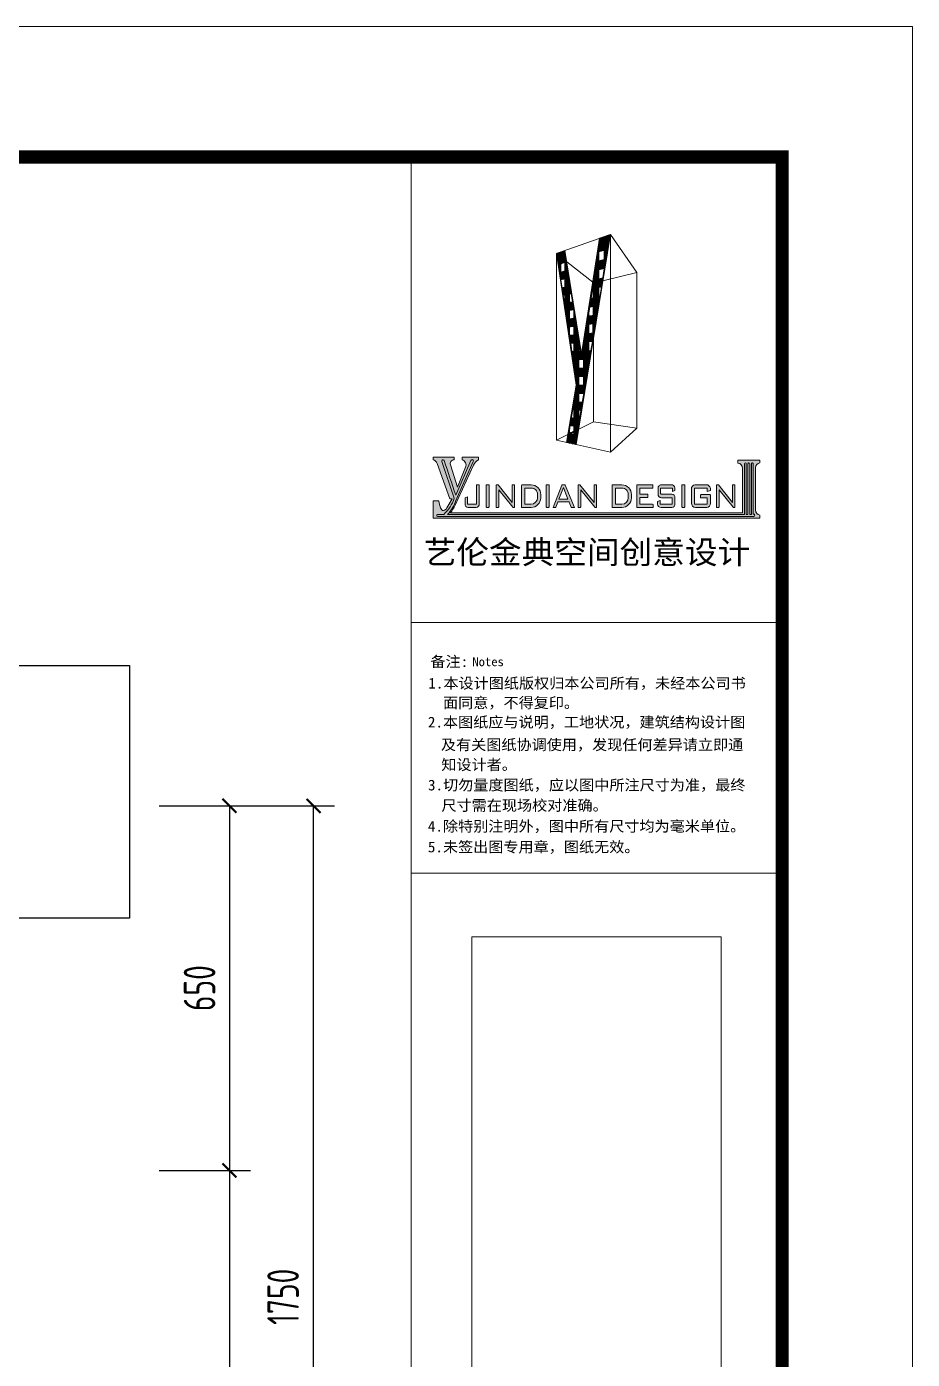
# Model space of a CAD drawing. Header units: millimetres. Extents: x 84706 to 149902, y -6776 to 26155.
# Drawn here: x 92884 to 94463, y 14998 to 17374 of the extents above; entities that cross this region are included whole.
import ezdxf
from ezdxf.enums import TextEntityAlignment as Align

# ---------------------------------------------------------------- set-up
doc = ezdxf.new("R2010")
doc.units = ezdxf.units.MM
doc.layers.get('Defpoints').update_dxf_attribs({"color": 250})
doc.layers.add('Drawing【图框、表格】', color=150, linetype='Continuous', lineweight=0)
doc.layers.add('RC-dimensions', color=44, linetype='Continuous', lineweight=0)
doc.layers.add('WALL【墙体】', color=7, linetype='Continuous')
doc.styles.add('宋体', font='', dxfattribs={"width": 0.8})
doc.styles.add('尺寸标注', font='ARCHS.SHX', dxfattribs={"width": 0.8})
doc.styles.add('黑体', font='simhei.ttf', dxfattribs={"width": 0.7})
doc.styles.get('宋体').set_extended_font_data('SimSun')
doc.dimstyles.new('海龙1：25', dxfattribs={"dimscale": 25, "dimtxt": 2.25, "dimasz": 1, "dimexe": 1.5, "dimexo": 1, "dimgap": 1, "dimtad": 1, "dimdec": 0, "dimrnd": 5, "dimdsep": 46, "dimtxsty": '尺寸标注', "dimblk": 'ARCHTICK', "dimblk1": 'ARCHTICK', "dimblk2": 'ARCHTICK', "dimcen": 1, "dimclrd": 44, "dimclre": 44, "dimclrt": 2, "dimadec": 0, "dimazin": 0, "dimtfac": 1, "dimtdec": 0, "dimtix": 1, "dimtmove": 2, "dimatfit": 3, "dimldrblk": 'hl_arrow2', "dimfxl": 0, "dimarcsym": 0})

# ---------------------------------------------------------------- blocks, each defined once
blk = doc.blocks.new('_ArchTick')
at = {"color": 2, "linetype": 'ByBlock', "const_width": 0.15}
blk.add_lwpolyline([(-0.5, -0.5), (0.5, 0.5)], dxfattribs=at)
blk = doc.blocks.new('*D55')
at = {"layer": 'Defpoints', "color": 0, "transparency": 16777216}
for p in [(92945.4015258883, 15334.8954726234), (92945.4015258883, 14434.9179460758), (93245.4015258883, 14434.9179460758)]:
    blk.add_point(p, dxfattribs=at)
at = {"layer": 'RC-dimensions', "color": 44, "lineweight": -2, "transparency": 16777216}
for p, q in [((93120.4015258883, 15334.8954726234), (93282.9015258883, 15334.8954726234)), ((93245.4015258883, 15334.8954726234), (93245.4015258883, 14434.9179460758)), ((93120.4015258883, 14434.9179460758), (93282.9015258883, 14434.9179460758))]:
    blk.add_line(p, q, dxfattribs=at)
at = {"layer": 'RC-dimensions', "color": 44, "lineweight": -2, "transparency": 16777216, "xscale": 25, "yscale": 25, "zscale": 25}
for p, rotation in [((93245.4015258883, 15334.8954726234), 90), ((93245.4015258883, 14434.9179460758), 270)]:
    blk.add_blockref('_ArchTick', p, dxfattribs=dict(at, rotation=rotation))
at = {"layer": 'RC-dimensions', "color": 2, "transparency": 16777216, "insert": (93191.1046508883, 14884.90670934961), "char_height": 56.25, "attachment_point": 5, "rotation": 90, "style": '尺寸标注'}
blk.add_mtext('900', dxfattribs=at)
blk = doc.blocks.new('hl_arrow2')
at = {"color": 2}
blk.add_line((-0.221303783804, 2.183e-12), (-1, 5.72e-13), dxfattribs=at)
blk.add_lwpolyline([(-0.221303783804, 0), (-0.861040435366, -0.688592459968), (-0.653754463034, -0.862470062348), (0, 0), (-0.653754463034, 0.862470062348), (-0.861040435366, 0.688592459968)], close=True, dxfattribs=at)
for points in [[(-0.861040435366, 0.688592459968), (-0.653754463034, 0.862470062348), (-0.221303783804, 0), (0, 0)], [(-0.861040435366, -0.688592459968), (-0.653754463034, -0.862470062348), (-0.221303783804, 0), (0, 0)]]:
    blk.add_solid(points, dxfattribs=at)
blk = doc.blocks.new('*D57')
at = {"layer": 'Defpoints', "color": 0, "transparency": 16777216}
for p in [(92945.4015258883, 15984.87299917102), (92945.40152588829, 15334.8954726234), (93245.40152588829, 15334.8954726234)]:
    blk.add_point(p, dxfattribs=at)
at = {"layer": 'RC-dimensions', "color": 44, "lineweight": -2, "transparency": 16777216}
for p, q in [((93120.40152588829, 15984.87299917102), (93282.90152588829, 15984.87299917102)), ((93245.40152588829, 15984.87299917102), (93245.40152588829, 15334.8954726234)), ((93120.40152588829, 15334.8954726234), (93282.90152588829, 15334.8954726234))]:
    blk.add_line(p, q, dxfattribs=at)
at = {"layer": 'RC-dimensions', "color": 44, "lineweight": -2, "transparency": 16777216, "xscale": 25, "yscale": 25, "zscale": 25}
for p, rotation in [((93245.40152588829, 15984.87299917102), 90), ((93245.40152588829, 15334.8954726234), 270)]:
    blk.add_blockref('_ArchTick', p, dxfattribs=dict(at, rotation=rotation))
at = {"layer": 'RC-dimensions', "color": 2, "transparency": 16777216, "insert": (93192.27652588829, 15659.88423589723), "char_height": 56.25, "attachment_point": 5, "rotation": 90, "style": '尺寸标注'}
blk.add_mtext('650', dxfattribs=at)
blk = doc.blocks.new('*D63')
at = {"layer": 'Defpoints', "color": 0, "transparency": 16777216}
for p in [(93095.51556027666, 15984.87299917102), (93395.51556027666, 15984.87299917102), (93095.51556027665, 14234.52938701431)]:
    blk.add_point(p, dxfattribs=at)
at = {"layer": 'RC-dimensions', "color": 44, "lineweight": -2, "transparency": 16777216}
for p, q in [((93270.51556027666, 15984.87299917102), (93433.01556027666, 15984.87299917102)), ((93395.51556027666, 14234.52938701431), (93395.51556027666, 15984.87299917102)), ((93270.51556027666, 14234.52938701431), (93433.01556027666, 14234.52938701431))]:
    blk.add_line(p, q, dxfattribs=at)
at = {"layer": 'RC-dimensions', "color": 44, "lineweight": -2, "transparency": 16777216, "xscale": 25, "yscale": 25, "zscale": 25}
for p, rotation in [((93395.51556027666, 15984.87299917102), 90), ((93395.51556027666, 14234.52938701431), 270)]:
    blk.add_blockref('_ArchTick', p, dxfattribs=dict(at, rotation=rotation))
at = {"layer": 'RC-dimensions', "color": 2, "transparency": 16777216, "insert": (93341.21868527666, 15109.70119309268), "char_height": 56.25, "attachment_point": 5, "rotation": 90, "style": '尺寸标注'}
blk.add_mtext('1750', dxfattribs=at)
blk = doc.blocks.new('海龍_09052443')
at = {"linetype": 'Continuous'}
h = blk.add_hatch(dxfattribs=at)
h.set_pattern_fill('ANSI31', color=256, scale=1.69344, angle=135)
h.set_pattern_definition([(180, (5592.687604919012, -2616.676403714173), (-8.021743269637231e-16, -2.688336000000001), [])])
h.paths.add_polyline_path([(9297.76644109242, -864.0140453950917), (9297.76644109242, -898.5082104350004), (9317.923055624588, -892.8469515633005), (9317.923055624588, -857.4311904725764)], flags=16)
h.paths.add_polyline_path([(9297.497465170412, -932.4327212429089), (9297.497465170412, -967.1901964183271), (9312.384376618205, -963.1088279740034), (9318.049310011325, -927.5614054696016)], flags=16)
h.paths.add_polyline_path([(9297.71244721503, -1000.87985653388), (9297.630233312551, -1035.633240690782), (9300.918742550652, -1034.893807075314), (9307.002477611908, -998.990195200302)], flags=16)
h.paths.add_polyline_path([(9275.33074321586, -1039.921300758975), (9275.33074321586, -1006.190451236802), (9273.057845596059, -1006.190451236802), (9268.10522650035, -1041.63971045013)], flags=16)
h.paths.add_polyline_path([(9258.53540453587, -1110.003405463798), (9274.985617275905, -1107.918394399479), (9274.985617275905, -1073.347007683409), (9262.56731602338, -1075.683998834083), (9258.53540453587, -1099.618035140516)], flags=16)
h.paths.add_polyline_path([(9258.181365529193, -1143.131004902996), (9258.181365529193, -1176.858338772265), (9274.734561210427, -1174.850761339512), (9274.734561210427, -1140.641605332639)], flags=16)
h.paths.add_polyline_path([(9258.28341123945, -1209.621689916014), (9258.28341123945, -1243.470730528275), (9266.610558633545, -1242.690103275574), (9272.205405893228, -1208.137098643703)], flags=16)
h.paths.add_polyline_path([(9235.641700618888, -1244.191092466957), (9238.270268027287, -1244.253633859542), (9238.270268027287, -1230.243714634427), (9237.675707431505, -1230.243714634427)], flags=16)
h.paths.add_polyline_path([(9258.295445285354, -1275.945954665203), (9258.295445285354, -1289.586468033827), (9258.78642311209, -1289.586468033827), (9261.04495298082, -1275.945954665203)], flags=16)
h.paths.add_polyline_path([(9185.008799191384, -1559.021898973726), (9201.624311361209, -1551.30215550719), (9201.624311361209, -1532.852457386802), (9186.18226652666, -1531.392987360603)], flags=16)
h.paths.add_polyline_path([(9220.189282736, -1471.484421371119), (9220.189282736, -1504.414302775054), (9223.128148580772, -1504.414302775054), (9228.572514032594, -1472.064326417854)], flags=16)
h.paths.add_polyline_path([(9197.694867337917, -1469.121191857663), (9201.451214169561, -1469.121191857663), (9201.451214169561, -1501.586004415938), (9192.44561463372, -1500.039032514946)], flags=16)
h.paths.add_polyline_path([(9220.323363001526, -1407.114965415745), (9220.323363001526, -1439.276991836748), (9233.725438135598, -1441.038363568168), (9239.012976725759, -1407.87865745946)], flags=16)
h.paths.add_polyline_path([(9220.116019389503, -1341.670303491181), (9238.21383734936, -1341.670303491181), (9238.21383734936, -1375.629391232171), (9220.116019389503, -1375.629391232171)], flags=16)
h.paths.add_polyline_path([(9220.280878320731, -1276.583679722229), (9238.391273920477, -1276.583679722229), (9238.391273920477, -1309.967321499749), (9220.280878320731, -1309.967321499749)], flags=16)
h.paths.add_polyline_path([(9201.690451752233, -1277.437255715537), (9201.690451752233, -1291.220011301681), (9200.843185564454, -1291.220011301681), (9199.054517708211, -1277.437255715537)], flags=16)
h.paths.add_polyline_path([(9201.542013107946, -1213.759554183671), (9201.542013107946, -1246.285795479023), (9193.92728310669, -1246.285795479023), (9189.0756225333, -1214.279646593684)], flags=16)
h.paths.add_polyline_path([(9220.26951908113, -1215.274106772515), (9220.26951908113, -1244.974558471913), (9225.605728076598, -1244.974558471913), (9221.308102230987, -1215.300163218231)], flags=16)
h.paths.add_polyline_path([(9201.46328570472, -1150.089582011482), (9201.46328570472, -1182.335023749914), (9185.003072710055, -1184.031810694814), (9185.003072710055, -1151.654525625643)], flags=16)
h.paths.add_polyline_path([(9184.901270679848, -1088.495918075289), (9184.901270679848, -1121.285355279138), (9201.553269252125, -1118.183229440147), (9201.553269252125, -1086.126380693582)], flags=16)
h.paths.add_polyline_path([(9166.980420675633, -1029.711184677373), (9166.980420675633, -1061.435772492514), (9165.025750466333, -1061.435772492514), (9160.674102626423, -1031.166499995103)], flags=16)
h.paths.add_polyline_path([(9184.921580475404, -1025.51879605959), (9184.921580475404, -1057.67698106922), (9195.55151378563, -1055.653543007309), (9190.778889901676, -1024.868408729148)], flags=16)
h.paths.add_polyline_path([(9166.90552654717, -999.1943357547461), (9166.906238842728, -967.4248482711046), (9151.197432050076, -971.6015412542583), (9155.881253297697, -1001.918581786827)], flags=16)
h.paths.add_polyline_path([(9150.926103678337, -910.4335280379782), (9167.092082375815, -905.0483656162141), (9167.092082375815, -937.0002736035967), (9150.926103678337, -941.6408889318773)], flags=16)
h.paths.add_polyline_path([(9134.159828531347, -869.8466912824515), (9210.272694677356, -1375.939208675303), (9173.291947181164, -1595.393815864121), (9209.690087006946, -1603.388237775944), (9341.753812458252, -796.8187110005274), (9299.814903799657, -811.5720951624062), (9230.750338940723, -1254.623439273797), (9167.096761912586, -858.2600466407785)])
edge = h.paths.add_edge_path(flags=16)
edge.add_line((9188.5404636377, -1562.946230689966), (9201.437708671, -1556.137015948054))
edge.add_line((9201.437708670996, -1556.137015948054), (9201.437708670996, -1565.13490867013))
edge.add_line((9201.437708670996, -1565.13490867013), (9188.728661263549, -1562.846870086591))
h = blk.add_hatch(color=256, dxfattribs=at)
h.dxf.hatch_style = 1
h.paths.add_polyline_path([(9830.449397356695, -1663.004681120052), (9830.449397356695, -1674.265867430837, -0.3784105932244605), (9847.980781022785, -1693.383339650789), (9847.980781022785, -1864.975371193126), (8727.26400249416, -1864.975371193126, 0.06712071083789281), (8745.93977331665, -1836.26530980721), (8816.236249541425, -1681.928793546202, -0.1711850129125511), (8835.597707928928, -1661.820599906463), (8835.597707928928, -1651.256367462567), (8772.633452167925, -1651.256367462567), (8772.633452167925, -1661.455957738541, -0.4325504305714494), (8786.489891329556, -1688.796193482396), (8755.09801465085, -1767.008553643358), (8727.55044978205, -1681.269089365003, -0.5177386224051465), (8741.994939960494, -1661.671677525326), (8741.994939960494, -1651.228885294804), (8661.653512520565, -1651.228885294804), (8661.653512520565, -1661.93027050918, -0.2585868197279073), (8677.073933337417, -1675.298657110907), (8725.043271151286, -1811.917374116227), (8734.871722007594, -1811.917374116227), (8714.513930843272, -1846.380084427452, -0.2169835739397413), (8702.6606890661, -1855.79895606593, -0.3881861898509449), (8693.3483067068, -1851.52639751993, -0.1259834237110463), (8682.871794201923, -1818.842427718329), (8661.518448162527, -1818.842427718329), (8661.518448162527, -1885.248787828605), (9915.186578726943, -1885.248787828605), (9915.186578726943, -1873.542387015361, -0.3827622924918216), (9897.926167284813, -1854.650183274982), (9897.926167284813, -1691.719108515417, -0.4024906929877606), (9915.100747112845, -1673.840037671715), (9915.100747112845, -1663.004681120052)])
h = blk.add_hatch(color=256, dxfattribs=at)
h.dxf.hatch_style = 1
edge = h.paths.add_edge_path()
edge.add_line((9748.432922573515, -1842.716238771176), (9748.432922573515, -1759.488000027945))
edge.add_arc((9750.314522573508, -1759.488000027945), 1.881599999993341, 89.99999999988921, 180, ccw=False)
edge.add_line((9750.314522573512, -1757.606400027948), (9754.35374082492, -1757.606400027948))
edge.add_arc((9754.353740824923, -1759.488000027965), 1.881600000016988, 39.06120598670151, 90.00000000011079, ccw=False)
edge.add_line((9755.814752890596, -1758.302309383645), (9809.915163086078, -1824.96501979003))
edge.add_line((9809.915163086078, -1824.96501979003), (9809.915163086078, -1759.574423322803))
edge.add_arc((9811.796763086082, -1759.574423322812), 1.881600000004255, 89.9999999996677, 179.9999999997231, ccw=False)
edge.add_line((9811.796763086093, -1757.692823322806), (9817.54222135613, -1757.692823322806))
edge.add_arc((9817.542221356134, -1759.574423322803), 1.881599999996979, 0, 90.00000000011079, ccw=False)
edge.add_line((9819.423821356128, -1759.574423322803), (9819.423821356128, -1842.570117066636))
edge.add_arc((9817.542221356127, -1842.570117066642), 1.881600000000617, -89.99999999988921, 1.6621015674900264e-10, ccw=False)
edge.add_line((9817.54222135613, -1844.451717066644), (9813.897718801536, -1844.451717066644))
edge.add_arc((9813.897718801572, -1842.570117066647), 1.881599999996979, 219.0941990353951, 269.99999999889224, ccw=False)
edge.add_line((9812.43738974304, -1843.756648819613), (9758.547350721974, -1777.431251502567))
edge.add_line((9758.547350721974, -1777.431251502567), (9758.547350721974, -1842.716238771176))
edge.add_arc((9756.66575072198, -1842.716238771176), 1.881599999993341, -90.00000000011079, 0, ccw=False)
edge.add_line((9756.665750721977, -1844.597838771173), (9750.314522573512, -1844.597838771173))
edge.add_arc((9750.314522573508, -1842.716238771176), 1.881599999996979, 180, 270.0000000001108, ccw=False)
edge = h.paths.add_edge_path(flags=16)
edge.add_line((9361.00592410609, -1772.074228327405), (9361.00592410609, -1830.524326273378))
edge.add_arc((9362.887524106098, -1830.524326273369), 1.881600000007893, 180.0000000002769, 270.0000000002216)
edge.add_line((9362.887524106105, -1832.405926273375), (9385.534577426408, -1832.405926273375))
edge.add_arc((9384.560345534379, -1807.239237781438), 25.18553825967748, 272.2168795846854, 359.7933678579715)
edge.add_line((9409.745720010136, -1807.330066992279), (9409.745720010136, -1794.780472282546))
edge.add_arc((9385.959023672696, -1793.991797507415), 23.79976744740389, 358.1009894115547, 450.406256059426)
edge.add_line((9385.790272696553, -1770.192628327408), (9362.887524106105, -1770.192628327408))
edge.add_arc((9362.887524106098, -1772.074228327414), 1.881600000006074, 89.99999999977844, 179.9999999997231)
edge = h.paths.add_edge_path()
edge.add_line((9348.587364106088, -1759.655668327418), (9348.587364106088, -1842.94288627338))
edge.add_arc((9350.46896410607, -1842.942886273391), 1.881599999982427, 179.9999999996677, 269.9999999997784)
edge.add_line((9350.468964106063, -1844.824486273377), (9385.75085035281, -1844.824486273377))
edge.add_arc((9384.560345534383, -1807.239237781423), 37.60409825969296, 271.8142251606906, 359.8308952412305)
edge.add_line((9422.164280010156, -1807.350223665318), (9422.164280010156, -1794.964760316368))
edge.add_arc((9385.959023672704, -1793.99179750744), 36.2183274474156, 358.4606310188072, 450.3293227255975)
edge.add_line((9385.75085035281, -1757.774068327421), (9350.468964106063, -1757.774068327421))
edge.add_arc((9350.46896410607, -1759.655668327407), 1.881599999986065, 90.00000000022156, 180.0000000003323)
edge = h.paths.add_edge_path()
edge.add_line((9217.403251148864, -1842.716238771176), (9217.403251148864, -1759.488000027945))
edge.add_arc((9219.284851148872, -1759.488000027955), 1.881600000007893, 89.9999999996677, 179.9999999996677, ccw=False)
edge.add_line((9219.284851148883, -1757.606400027948), (9223.32406940029, -1757.606400027948))
edge.add_arc((9223.324069400298, -1759.488000027968), 1.881600000020626, 39.06120598678751, 90.00000000022158, ccw=False)
edge.add_line((9224.78508146597, -1758.302309383645), (9278.885491661467, -1824.96501979003))
edge.add_line((9278.885491661467, -1824.96501979003), (9278.885491661467, -1759.574423322803))
edge.add_arc((9280.767091661453, -1759.574423322794), 1.881599999986065, 90.00000000022158, 180.0000000002769, ccw=False)
edge.add_line((9280.767091661446, -1757.692823322806), (9286.512549931462, -1757.692823322806))
edge.add_arc((9286.512549931469, -1759.574423322812), 1.881600000006074, 2.7699798010871746e-10, 90.00000000022158, ccw=False)
edge.add_line((9288.394149931477, -1759.574423322803), (9288.394149931477, -1842.570117066636))
edge.add_arc((9286.512549931465, -1842.570117066633), 1.881600000011531, 269.9999999998892, 359.9999999998892, ccw=False)
edge.add_line((9286.512549931462, -1844.451717066644), (9282.868047376907, -1844.451717066644))
edge.add_arc((9282.868047376922, -1842.570117066605), 1.881600000038816, 219.0941990360346, 269.9999999995569, ccw=False)
edge.add_line((9281.40771831837, -1843.756648819613), (9227.517679297345, -1777.431251502567))
edge.add_line((9227.517679297345, -1777.431251502567), (9227.517679297345, -1842.716238771176))
edge.add_arc((9225.636079297352, -1842.716238771178), 1.881599999993341, -90, 5.5422333389287814e-11, ccw=False)
edge.add_line((9225.636079297352, -1844.597838771173), (9219.284851148883, -1844.597838771173))
edge.add_arc((9219.284851148872, -1842.716238771165), 1.881600000007893, 180.0000000003323, 270.0000000003323, ccw=False)
edge = h.paths.add_edge_path()
edge.add_line((9617.749647108967, -1757.754535512038), (9624.657262434981, -1757.754535512038))
edge.add_arc((9624.657262434981, -1759.636135512033), 1.88159999999516, 5.5422333389287814e-11, 90, ccw=False)
edge.add_line((9626.538862434978, -1759.636135512032), (9626.538862434978, -1842.633703424643))
edge.add_arc((9624.657262434981, -1842.633703424643), 1.881599999996979, -90, 0, ccw=False)
edge.add_line((9624.657262434981, -1844.51530342464), (9617.749647108967, -1844.51530342464))
edge.add_arc((9617.749647108963, -1842.633703424643), 1.881599999996979, 180, 270.0000000001108, ccw=False)
edge.add_line((9615.86804710897, -1842.633703424643), (9615.86804710897, -1759.636135512032))
edge.add_arc((9617.749647108963, -1759.636135512033), 1.881599999993341, 89.99999999988921, 179.9999999999446, ccw=False)
edge = h.paths.add_edge_path()
edge.add_line((9097.540016928646, -1757.754535512038), (9104.447632254678, -1757.754535512038))
edge.add_arc((9104.447632254678, -1759.636135512033), 1.88159999999516, 5.5422333389287814e-11, 90, ccw=False)
edge.add_line((9106.329232254675, -1759.636135512032), (9106.329232254675, -1842.633703424643))
edge.add_arc((9104.447632254678, -1842.633703424643), 1.881599999996979, -90, 0, ccw=False)
edge.add_line((9104.447632254678, -1844.51530342464), (9097.540016928646, -1844.51530342464))
edge.add_arc((9097.540016928646, -1842.633703424643), 1.881599999996979, 180, 270, ccw=False)
edge.add_line((9095.658416928649, -1842.633703424643), (9095.658416928649, -1759.636135512032))
edge.add_arc((9097.540016928646, -1759.636135512033), 1.881599999996979, 90, 179.9999999999446, ccw=False)
edge = h.paths.add_edge_path()
edge.add_line((9713.274210904807, -1783.225115218283), (9713.274210904807, -1772.022728438988))
edge.add_arc((9711.392610904806, -1772.022728438984), 1.881600000000617, 359.9999999998892, 449.9999999998892)
edge.add_line((9711.39261090481, -1770.141128438983), (9665.744215181096, -1770.141128438983))
edge.add_arc((9665.7442151811, -1772.022728438984), 1.881600000000617, 90.00000000011077, 180.0000000001108)
edge.add_line((9663.862615181099, -1772.022728438988), (9663.862615181099, -1830.108252783612))
edge.add_arc((9665.744215181092, -1830.108252783612), 1.881599999993341, 180, 270.0000000001108)
edge.add_line((9665.744215181096, -1831.989852783609), (9711.27824997933, -1831.989852783609))
edge.add_arc((9711.278249979341, -1830.108252783602), 1.881600000006074, 269.9999999996677, 359.999999999723)
edge.add_line((9713.159849979345, -1830.108252783612), (9713.159849979345, -1809.639787477005))
edge.add_arc((9711.278249979341, -1809.639787477015), 1.881600000004255, 3.323355095725792e-10, 90.00000000033234)
edge.add_line((9711.27824997933, -1807.758187477011), (9689.489140400661, -1807.758187477011))
edge.add_arc((9689.489140400658, -1805.876587477014), 1.881599999996979, 180, 270.0000000001108, ccw=False)
edge.add_line((9687.607540400664, -1805.876587477014), (9687.607540400664, -1797.076028487863))
edge.add_arc((9689.489140400658, -1797.076028487865), 1.881599999993341, 89.99999999988921, 179.9999999999446, ccw=False)
edge.add_line((9689.489140400661, -1795.19442848787), (9723.136518225774, -1795.19442848787))
edge.add_arc((9723.136518225774, -1797.076028487865), 1.88159999999516, 5.5422333389287814e-11, 90, ccw=False)
edge.add_line((9725.018118225771, -1797.076028487863), (9725.018118225771, -1829.416834825621))
edge.add_arc((9708.926046743387, -1829.416834825621), 16.0920714823842, -79.13577703667431, 0, ccw=False)
edge.add_line((9711.959116495791, -1845.22048163486), (9668.22901503683, -1845.22048163486))
edge.add_arc((9669.25750783448, -1828.164408643466), 17.08705426112357, 179.5935502436114, 266.54920405510916, ccw=False)
edge.add_line((9652.170883509394, -1828.04319603668), (9652.170883509394, -1774.20668702171))
edge.add_arc((9669.538719503022, -1774.206687021708), 17.36783599362752, 101.79766541237791, 180.000000000006, ccw=False)
edge.add_line((9665.987758335263, -1757.205734051753), (9709.537630274752, -1757.205734051753))
edge.add_arc((9709.537630274745, -1772.780291019044), 15.57455696729085, 7.873587668144296, 89.99999999997323, ccw=False)
edge.add_line((9724.965361493307, -1770.646764788769), (9724.965361493307, -1779.878319396375))
edge.add_line((9724.965361493307, -1779.878319396375), (9713.274210904807, -1783.225115218283))
edge = h.paths.add_edge_path()
edge.add_line((9579.283919571337, -1782.892833133697), (9579.283919571337, -1771.977338017488))
edge.add_arc((9577.402319571354, -1771.977338017477), 1.881599999982427, 359.9999999996676, 449.9999999997784)
edge.add_line((9577.402319571362, -1770.095738017491), (9536.133491798782, -1770.095738017491))
edge.add_arc((9536.133491798779, -1771.977338017488), 1.881599999996979, 89.99999999988923, 180)
edge.add_line((9534.251891798785, -1771.977338017488), (9534.251891798785, -1791.412307128943))
edge.add_arc((9536.133491798779, -1791.412307128941), 1.881599999993341, 180.0000000000554, 270.0000000001108)
edge.add_line((9536.133491798782, -1793.293907128937), (9576.883099293636, -1793.293907128937))
edge.add_arc((9576.88309929364, -1805.675982449186), 12.38207532024899, -7.609616520884401, 90.00000000001683, ccw=False)
edge.add_line((9589.156129742621, -1807.315650962861), (9589.156129742621, -1831.210211267513))
edge.add_arc((9575.287579325626, -1831.210211267515), 13.86855041699528, -83.00491100333198, 7.503331289626658e-12, ccw=False)
edge.add_line((9576.976550595713, -1844.975532430406), (9536.127291010895, -1844.975532430406))
edge.add_arc((9536.127291010887, -1830.717877430554), 14.25765499985209, 186.140845887176, 270.0000000000292, ccw=False)
edge.add_line((9521.951447343346, -1832.243060176403), (9521.951447343346, -1821.575883830326))
edge.add_line((9521.951447343346, -1821.575883830326), (9532.38304383134, -1818.46967120346))
edge.add_line((9532.38304383134, -1818.46967120346), (9532.38304383134, -1830.193377275267))
edge.add_arc((9534.264643831333, -1830.193377275269), 1.881599999993341, 179.9999999999446, 270)
edge.add_line((9534.264643831333, -1832.074977275264), (9577.155752842367, -1832.074977275264))
edge.add_arc((9577.155752842367, -1830.193377275269), 1.88159999999516, 270, 360.0000000000554)
edge.add_line((9579.03735284236, -1830.193377275267), (9579.03735284236, -1808.973734126335))
edge.add_arc((9577.155752842367, -1808.973734126334), 1.881599999993341, 359.9999999999446, 450)
edge.add_line((9577.155752842367, -1807.092134126338), (9537.547945746364, -1807.092134126338))
edge.add_arc((9537.547945746375, -1793.695723260767), 13.39641086557094, 176.8881539384365, 269.99999999995333, ccw=False)
edge.add_line((9524.17128831678, -1792.968495586298), (9524.17128831678, -1770.83092408114))
edge.add_arc((9537.846438514478, -1770.83092408114), 13.6751501976978, 84.55207244458848, 180, ccw=False)
edge.add_line((9539.144771791138, -1757.217545968699), (9574.433617982895, -1757.217545968699))
edge.add_arc((9574.433617982906, -1771.506467132816), 14.28892116411771, 9.503697055348482, 90.00000000004383, ccw=False)
edge.add_line((9588.5264229847, -1769.147205550082), (9588.5264229847, -1779.106098404038))
edge.add_line((9588.5264229847, -1779.106098404038), (9579.283919571337, -1782.892833133697))
edge = h.paths.add_edge_path()
edge.add_line((9504.908745288018, -1768.383536644313), (9504.908745288018, -1759.261868662528))
edge.add_arc((9503.02714528802, -1759.261868662528), 1.881599999996979, 0, 90)
edge.add_line((9503.02714528802, -1757.380268662531), (9444.2685937669, -1757.380268662531))
edge.add_arc((9444.268593766896, -1759.261868662528), 1.881599999996979, 89.99999999988923, 180)
edge.add_line((9442.386993766902, -1759.261868662528), (9442.386993766902, -1843.223525066398))
edge.add_arc((9444.268593766896, -1843.223525066398), 1.881599999993341, 180, 270.0000000001108)
edge.add_line((9444.2685937669, -1845.105125066395), (9503.65546494409, -1845.105125066395))
edge.add_arc((9503.655464944097, -1843.223525066389), 1.881600000006074, 269.9999999997784, 359.999999999723)
edge.add_line((9505.537064944105, -1843.223525066398), (9505.537064944105, -1834.03791112309))
edge.add_arc((9503.655464944097, -1834.0379111231), 1.881600000007893, 2.769462579766139e-10, 90.00000000022156)
edge.add_line((9503.65546494409, -1832.156311123093), (9455.967167224839, -1832.156311123093))
edge.add_arc((9455.96716722485, -1830.274711123087), 1.881600000006074, 179.9999999997231, 269.9999999996677, ccw=False)
edge.add_line((9454.085567224842, -1830.274711123078), (9454.085567224842, -1807.598830379255))
edge.add_arc((9455.967167224839, -1807.598830379255), 1.881599999996979, 90, 180, ccw=False)
edge.add_line((9455.967167224839, -1805.717230379258), (9483.278582384499, -1805.717230379258))
edge.add_arc((9483.278582384499, -1803.835630379263), 1.88159999999516, 270, 360.0000000000554)
edge.add_line((9485.160182384492, -1803.835630379261), (9485.160182384492, -1795.152881723556))
edge.add_arc((9483.278582384499, -1795.152881723554), 1.881599999993341, 359.9999999999446, 450)
edge.add_line((9483.278582384499, -1793.271281723559), (9456.221203684838, -1793.271281723559))
edge.add_arc((9456.221203684827, -1791.389681723555), 1.881600000004255, 180.0000000003323, 270.0000000003323, ccw=False)
edge.add_line((9454.339603684823, -1791.389681723565), (9454.339603684823, -1772.146736644307))
edge.add_arc((9456.22120368483, -1772.146736644316), 1.881600000007893, 89.99999999977842, 179.9999999997231, ccw=False)
edge.add_line((9456.221203684838, -1770.26513664431), (9503.02714528802, -1770.26513664431))
edge.add_arc((9503.02714528802, -1768.383536644313), 1.881599999996979, 270, 360)
h.paths.add_polyline_path([(9144.112284420045, -1812.120774310544), (9161.438967465476, -1767.878676745509), (9178.688666357377, -1812.119073597591)], flags=16)
edge = h.paths.add_edge_path()
edge.add_line((9121.369868329517, -1844.502979601559), (9155.64056547894, -1758.741439469606))
edge.add_arc((9157.387825410528, -1759.439652396553), 1.88159999997045, 90.00000000055388, 158.2181281986413, ccw=False)
edge.add_line((9157.38782541051, -1757.558052396584), (9166.036962081214, -1757.558052396584))
edge.add_arc((9166.036962081229, -1759.439652396582), 1.881599999998798, 22.600742627344516, 90.0000000004431, ccw=False)
edge.add_line((9167.77406505342, -1758.716539802306), (9203.484817972896, -1844.502979601559))
edge.add_line((9203.484817972896, -1844.502979601559), (9192.524433630317, -1844.502979601559))
edge.add_arc((9192.524433630306, -1842.621379601556), 1.881600000002436, 200.6193521913975, 270.0000000003323, ccw=False)
edge.add_line((9190.763367713605, -1843.283999701649), (9183.694859219338, -1824.497806240754))
edge.add_arc((9181.933793302624, -1825.160426340837), 1.881600000013171, 20.61935219098224, 89.99999999988923)
edge.add_line((9181.933793302627, -1823.278826340826), (9141.417816816082, -1823.278826340826))
edge.add_arc((9141.417816816096, -1825.160426340814), 1.881599999987884, 90.00000000044311, 159.7329337409197)
edge.add_line((9139.652710060787, -1824.508646698359), (9132.723765258257, -1843.273159244032))
edge.add_arc((9130.958658502941, -1842.621379601558), 1.881600000001644, 270, 339.73293374042487, ccw=False)
edge.add_line((9130.958658502941, -1844.502979601559), (9121.369868329517, -1844.502979601559))
edge = h.paths.add_edge_path(flags=16)
edge.add_line((9013.109525659487, -1772.074228327405), (9013.109525659487, -1830.524326273378))
edge.add_arc((9014.991125659495, -1830.524326273369), 1.881600000007893, 180.0000000002769, 270.0000000002216)
edge.add_line((9014.991125659502, -1832.405926273375), (9037.638178979805, -1832.405926273375))
edge.add_arc((9036.663947087787, -1807.239237781427), 25.18553825968796, 272.2168795846597, 359.7933678579467)
edge.add_line((9061.849321563555, -1807.330066992279), (9061.849321563555, -1794.780472282546))
edge.add_arc((9038.062625226105, -1793.991797507424), 23.7997674474145, 358.1009894115775, 450.4062560594434)
edge.add_line((9037.893874249954, -1770.192628327408), (9014.991125659502, -1770.192628327408))
edge.add_arc((9014.991125659495, -1772.074228327414), 1.881600000006074, 89.99999999977844, 179.9999999997231)
edge = h.paths.add_edge_path()
edge.add_line((9000.690965659507, -1759.655668327418), (9000.690965659507, -1842.94288627338))
edge.add_arc((9002.572565659504, -1842.94288627338), 1.881599999996979, 180, 270)
edge.add_line((9002.572565659504, -1844.824486273377), (9037.854451906229, -1844.824486273377))
edge.add_arc((9036.66394708778, -1807.239237781445), 37.60409825967183, 271.8142251607249, 359.8308952412636)
edge.add_line((9074.267881563532, -1807.350223665318), (9074.267881563532, -1794.964760316368))
edge.add_arc((9038.0626252261, -1793.991797507419), 36.21832744739437, 358.4606310187719, 450.3293227255631)
edge.add_line((9037.854451906229, -1757.774068327421), (9002.572565659504, -1757.774068327421))
edge.add_arc((9002.572565659504, -1759.655668327418), 1.881599999996979, 90, 180)
edge = h.paths.add_edge_path()
edge.add_line((8903.062471928091, -1842.716238771176), (8903.062471928091, -1759.488000027945))
edge.add_arc((8904.9440719281, -1759.488000027955), 1.881600000007893, 89.9999999996677, 179.9999999996677, ccw=False)
edge.add_line((8904.94407192811, -1757.606400027948), (8908.983290179518, -1757.606400027948))
edge.add_arc((8908.983290179525, -1759.488000027968), 1.881600000020626, 39.06120598678751, 90.00000000022158, ccw=False)
edge.add_line((8910.444302245198, -1758.302309383645), (8964.544712440676, -1824.96501979003))
edge.add_line((8964.544712440676, -1824.96501979003), (8964.544712440676, -1759.574423322803))
edge.add_arc((8966.426312440659, -1759.574423322792), 1.881599999982427, 90.00000000022158, 180.0000000003323, ccw=False)
edge.add_line((8966.426312440652, -1757.692823322806), (8972.171770710689, -1757.692823322806))
edge.add_arc((8972.171770710696, -1759.574423322812), 1.881600000006074, 2.7699798010871746e-10, 90.00000000022158, ccw=False)
edge.add_line((8974.053370710704, -1759.574423322803), (8974.053370710704, -1842.570117066636))
edge.add_arc((8972.171770710693, -1842.570117066633), 1.881600000011531, 269.9999999998892, 359.9999999998892, ccw=False)
edge.add_line((8972.171770710689, -1844.451717066644), (8968.527268156098, -1844.451717066644))
edge.add_arc((8968.527268156142, -1842.570117066665), 1.881599999978789, 219.0941990351749, 269.99999999867066, ccw=False)
edge.add_line((8967.06693909762, -1843.756648819613), (8913.176900076573, -1777.431251502567))
edge.add_line((8913.176900076573, -1777.431251502567), (8913.176900076573, -1842.716238771176))
edge.add_arc((8911.29530007658, -1842.716238771178), 1.881599999993341, -90, 5.5422333389287814e-11, ccw=False)
edge.add_line((8911.29530007658, -1844.597838771173), (8904.94407192811, -1844.597838771173))
edge.add_arc((8904.9440719281, -1842.716238771165), 1.881600000007893, 180.0000000003323, 270.0000000003323, ccw=False)
edge = h.paths.add_edge_path()
edge.add_line((8867.09509493485, -1757.754535512038), (8874.002710260886, -1757.754535512038))
edge.add_arc((8874.002710260875, -1759.636135512023), 1.881599999984246, -2.7688429327099584e-10, 89.9999999996677, ccw=False)
edge.add_line((8875.88431026086, -1759.636135512032), (8875.88431026086, -1842.633703424643))
edge.add_arc((8874.002710260875, -1842.633703424654), 1.881599999986065, -89.9999999996677, 3.3242031349800527e-10, ccw=False)
edge.add_line((8874.002710260886, -1844.51530342464), (8867.09509493485, -1844.51530342464))
edge.add_arc((8867.09509493485, -1842.633703424644), 1.88159999999516, 179.9999999999446, 270, ccw=False)
edge.add_line((8865.213494934856, -1842.633703424643), (8865.213494934856, -1759.636135512032))
edge.add_arc((8867.09509493485, -1759.636135512032), 1.881599999993341, 90, 180, ccw=False)
edge = h.paths.add_edge_path()
edge.add_line((8829.895609645768, -1757.64392147899), (8836.651477902104, -1757.64392147899))
edge.add_arc((8836.651477902104, -1759.525521478985), 1.88159999999516, -5.5422333389287814e-11, 90, ccw=False)
edge.add_line((8838.533077902097, -1759.525521478987), (8838.533077902097, -1830.798342584989))
edge.add_arc((8824.924398082274, -1830.798342584996), 13.60867981982301, -84.08978676998339, 3.058175934711471e-11, ccw=False)
edge.add_line((8826.325681739387, -1844.334685168971), (8795.477604682472, -1844.334685168971))
edge.add_arc((8795.477604682475, -1832.645388970783), 11.68929619818846, 174.4341507939745, 269.9999999999822, ccw=False)
edge.add_line((8783.843418993574, -1831.511647834031), (8783.843418993574, -1807.050534348673))
edge.add_line((8783.843418993574, -1807.050534348673), (8793.701111456796, -1804.136722280004))
edge.add_line((8793.701111456796, -1804.136722280004), (8793.701111456796, -1830.609396205102))
edge.add_arc((8795.582711456782, -1830.609396205109), 1.881599999986065, 179.9999999997785, 269.9999999997784)
edge.add_line((8795.582711456775, -1832.490996205095), (8826.132409645777, -1832.490996205095))
edge.add_arc((8826.132409645777, -1830.609396205102), 1.881599999993341, 270, 360)
edge.add_line((8828.01400964577, -1830.609396205102), (8828.01400964577, -1759.525521478987))
edge.add_arc((8829.895609645764, -1759.525521478987), 1.881599999993341, 89.99999999988921, 180, ccw=False)
for p, q in [((8576.71421494442, -499.999999987358), (9999.990811945054, -499.999999987358)), ((8576.71421494442, -14349.99999998736), (8576.71421494442, -499.999999987358)), ((9999.990811945054, -499.999999987358), (9999.990811945054, -14349.99999998736)), ((8576.71421494442, -2286.227349112072), (9999.990811945054, -2286.227349112072)), ((8576.71421494442, -3247.425539886397), (9999.990811945054, -3247.425539886397)), ((8809.999493490157, -9002.61321586256), (8809.999493490157, -3491.724191269417)), ((8809.999493490157, -3491.724191269417), (9766.705533398681, -3491.724191269417)), ((9766.705533398681, -3491.724191269417), (9766.705533398681, -9002.61321586256))]:
    blk.add_line(p, q)
blk.add_lwpolyline([(-10500.00985145211, -14849.99999998693), (10499.99014854789, -14849.99999998693), (10500.00985145211, 0), (-10499.99014854789, 0)], close=True)
at = {"const_width": 50}
blk.add_lwpolyline([(-9250.009188054673, -14349.99999998736), (9999.990811945327, -14349.99999998736), (10000.00918805463, -499.9999999995453), (-9249.990811945372, -499.9999999995453)], close=True, dxfattribs=at)
at = {"linetype": 'Continuous'}
for points in [[(9134.159828531347, -869.8466912824515), (9341.753812458252, -796.8187110005274), (9442.54519835811, -943.2637117851555), (9442.54519835811, -1540.718436784871), (9341.753812458252, -1632.394476708971), (9134.159828531347, -1586.798907764776)], [(9150.926103678337, -910.4335280379782), (9167.092082375815, -905.0483656162141), (9167.092082375815, -937.0002736035967), (9150.926103678337, -941.6408889318773)], [(9201.690451752233, -1277.437255715537), (9201.690451752233, -1291.220011301681), (9200.843185564454, -1291.220011301681), (9199.054517708211, -1277.437255715537)], [(9220.280878320731, -1276.583679722229), (9238.391273920477, -1276.583679722229), (9238.391273920477, -1309.967321499749), (9220.280878320731, -1309.967321499749)], [(9258.295445285354, -1275.945954665203), (9258.295445285354, -1289.586468033827), (9258.78642311209, -1289.586468033827), (9261.04495298082, -1275.945954665203)], [(9220.116019389503, -1341.670303491181), (9238.21383734936, -1341.670303491181), (9238.21383734936, -1375.629391232171), (9220.116019389503, -1375.629391232171)], [(9144.112284420045, -1812.120774310544), (9161.438967465476, -1767.878676745509), (9178.688666357377, -1812.119073597591)]]:
    blk.add_lwpolyline(points, close=True, dxfattribs=at)
for points in [[(9134.159828531347, -869.8466912824515), (9210.272694677356, -1375.939208675303), (9173.291947181164, -1595.393815864121), (9209.690087006946, -1603.388237775944), (9341.753812458252, -796.8187110005274), (9299.814903799657, -811.5720951624062), (9230.750338940723, -1254.623439273797), (9167.096761912586, -858.2600466407785), (9134.159828531347, -869.8466912824515)], [(9341.753812458252, -796.8187110005274), (9341.753812458252, -1632.394476708971)], [(9297.76644109242, -864.0140453950917), (9297.76644109242, -898.5082104350004), (9317.923055624588, -892.8469515633005), (9317.923055624588, -857.4311904725764), (9297.76644109242, -864.0140453950917)], [(9174.206231761798, -902.5298853649438), (9273.49685703467, -980.4031884651522)], [(9166.90552654717, -999.1943357547461), (9166.906238842728, -967.4248482711046), (9151.197432050076, -971.6015412542583), (9155.881253297697, -1001.918581786827), (9166.90552654717, -999.1943357547461)], [(9297.497465170412, -932.4327212429089), (9297.497465170412, -967.1901964183271), (9312.384376618205, -963.1088279740034), (9318.049310011325, -927.5614054696016), (9297.497465170412, -932.4327212429089)], [(9442.54519835811, -943.2637117851555), (9312.506064952193, -975.4471858871511)], [(9275.33074321586, -1039.921300758975), (9275.33074321586, -1006.190451236802), (9273.057845596059, -1006.190451236802), (9268.10522650035, -1041.63971045013), (9275.33074321586, -1039.921300758975)], [(9297.71244721503, -1000.87985653388), (9297.630233312551, -1035.633240690782), (9300.918742550652, -1034.893807075314), (9307.002477611908, -998.990195200302), (9297.71244721503, -1000.87985653388)], [(9166.980420675633, -1029.711184677373), (9166.980420675633, -1061.435772492514), (9165.025750466333, -1061.435772492514), (9160.674102626423, -1031.166499995103), (9166.980420675633, -1029.711184677373)], [(9184.921580475404, -1025.51879605959), (9184.921580475404, -1057.67698106922), (9195.55151378563, -1055.653543007309), (9190.778889901676, -1024.868408729148), (9184.921580475404, -1025.51879605959)], [(9258.53540453587, -1110.003405463798), (9274.985617275905, -1107.918394399479), (9274.985617275905, -1073.347007683409), (9262.56731602338, -1075.683998834083), (9258.53540453587, -1099.618035140516), (9258.53540453587, -1110.003405463798)], [(9184.901270679848, -1088.495918075289), (9184.901270679848, -1121.285355279138), (9201.553269252125, -1118.183229440147), (9201.553269252125, -1086.126380693582), (9184.901270679848, -1088.495918075289)], [(9201.46328570472, -1150.089582011482), (9201.46328570472, -1182.335023749914), (9185.003072710055, -1184.031810694814), (9185.003072710055, -1151.654525625643), (9201.46328570472, -1150.089582011482)], [(9258.181365529193, -1143.131004902996), (9258.181365529193, -1176.858338772265), (9274.734561210427, -1174.850761339512), (9274.734561210427, -1140.641605332639), (9258.181365529193, -1143.131004902996)], [(9201.542013107946, -1213.759554183671), (9201.542013107946, -1246.285795479023), (9193.92728310669, -1246.285795479023), (9189.0756225333, -1214.279646593684), (9201.542013107946, -1213.759554183671)], [(9220.26951908113, -1215.274106772515), (9220.26951908113, -1244.974558471913), (9225.605728076598, -1244.974558471913), (9221.308102230987, -1215.300163218231), (9220.26951908113, -1215.274106772515)], [(9258.28341123945, -1209.621689916014), (9258.28341123945, -1243.470730528275), (9266.610558633545, -1242.690103275574), (9272.205405893228, -1208.137098643703), (9258.28341123945, -1209.621689916014)], [(9277.2240622845, -1516.025332512538), (9277.2240622845, -1190.929432038545)], [(9235.641700618888, -1244.191092466957), (9238.270268027287, -1244.253633859542), (9238.270268027287, -1230.243714634427), (9237.675707431505, -1230.243714634427), (9235.641700618888, -1244.191092466957)], [(9220.323363001526, -1407.114965415745), (9220.323363001526, -1439.276991836748), (9233.725438135598, -1441.038363568168), (9239.012976725759, -1407.87865745946), (9220.323363001526, -1407.114965415745)], [(9197.694867337917, -1469.121191857663), (9201.451214169561, -1469.121191857663), (9201.451214169561, -1501.586004415938), (9192.44561463372, -1500.039032514946), (9197.694867337917, -1469.121191857663)], [(9220.189282736, -1471.484421371119), (9220.189282736, -1504.414302775054), (9223.128148580772, -1504.414302775054), (9228.572514032594, -1472.064326417854), (9220.189282736, -1471.484421371119)], [(9277.2240622845, -1516.025332512538), (9134.159828531347, -1586.798907764776)], [(9185.008799191384, -1559.021898973726), (9201.624311361209, -1551.30215550719), (9201.624311361209, -1532.852457386802), (9186.18226652666, -1531.392987360603), (9185.008799191384, -1559.021898973726)], [(9277.2240622845, -1516.025332512538), (9442.54519835811, -1540.718436784871)], [(9188.5404636377, -1562.946230689966), (9201.437708670996, -1556.137015948054), (9201.437708670996, -1565.13490867013), (9188.72866126353, -1562.846870086571)]]:
    blk.add_lwpolyline(points, dxfattribs=at)
for points in [[(8741.994939960494, -1661.671677525326), (8741.994939960494, -1651.228885294804), (8661.653512520565, -1651.228885294804), (8661.653512520565, -1661.93027050918, -0.2585868197278478), (8677.073933337417, -1675.298657110903), (8725.043271151286, -1811.917374116227), (8734.871722007594, -1811.917374116227), (8714.513930843272, -1846.380084427452, -0.2417347025711586), (8700.976707000385, -1856.135209022352, -0.2271840259459996), (8694.843121427491, -1853.805307327151, -0.1360008297541747), (8682.871794201923, -1818.842427718329), (8661.518448162527, -1818.842427718329), (8661.518448162527, -1885.248787828605), (9915.186578726943, -1885.248787828605), (9915.186578726943, -1873.542387015361, -0.3880314574047313), (9897.926167284813, -1854.298536320443), (9897.926167284813, -1691.719108515397, -0.4024906929874256), (9915.100747112845, -1673.840037671715), (9915.100747112845, -1663.004681120052), (9830.449397356695, -1663.004681120052), (9830.449397356695, -1674.265867430837, -0.3890987694135156), (9847.980781022785, -1694.113335849564), (9847.980781022785, -1864.975371193126), (8727.26400249416, -1864.975371193126, 0.06712071083789631), (8745.93977331665, -1836.265309807208), (8816.236249541425, -1681.928793546202, -0.1711850129125537), (8835.597707928928, -1661.820599906463), (8835.597707928928, -1651.256367462567), (8772.633452167925, -1651.256367462567), (8772.633452167925, -1661.455957738541, -0.4530465586736552), (8785.953069719451, -1690.133675963662), (8755.09801465085, -1767.008553643358), (8727.550449782053, -1681.269089365011, -0.517738622405308), (8741.994939960494, -1661.671677525326, -1.135834163405721)], [(9889.772267039314, -1869.642093734677), (9889.772267039314, -1676.820741948533, 0.414213562373095), (9886.197227039314, -1673.245701948534), (9886.187253063405, -1673.245701948534, 0.414213562373095), (9882.612213063383, -1676.820741948533), (9882.612213063383, -1870.952509999708), (9876.558978343675, -1870.952509999708), (9876.558978343675, -1676.820741948533, 0.414213562373095), (9872.983938343676, -1673.245701948534), (9872.973964367744, -1673.245701948534, 0.414213562373095), (9869.398924367766, -1676.820741948533), (9869.398924367766, -1870.952509999708), (9862.845189554466, -1870.952509999708), (9862.845189554466, -1676.820741948533, 0.414213562373095), (9859.27014955447, -1673.245701948534), (9859.260175578538, -1673.245701948534, 0.414213562373095), (9855.685135578557, -1676.820741948533), (9855.685135578557, -1870.952509999708), (8717.046619521368, -1870.952509999708, 0.1066509715885761), (8749.109563505177, -1817.603995610414), (8814.874087392056, -1668.525846933924, 1.102232640741263), (8806.42788354523, -1663.822237535718), (8748.236832751407, -1797.367144303778, -0.004370068999715383), (8704.033879513068, -1664.980418836887, 1.006099787423872), (8694.55842733705, -1668.116224715548), (8742.147605516539, -1809.037309777275, -0.1315460678668376), (8702.36022864401, -1870.951037740728), (8679.938429903092, -1870.951037740728, 1.029588247787725), (8679.938429903092, -1879.558642220196), (9889.772267039314, -1879.558642220196, 1.135834163405724), (9889.772267039314, -1869.642093734677, -1.135834163405724)], [(9579.283919571337, -1782.892833133697), (9579.283919571337, -1771.977338017488, 0.414213562373095), (9577.402319571362, -1770.095738017491), (9536.133491798782, -1770.095738017491, 0.414213562373095), (9534.251891798785, -1771.977338017488), (9534.251891798785, -1791.412307128943, 0.414213562373095), (9536.133491798782, -1793.293907128937), (9576.883099293636, -1793.293907128937, -0.4536707132723176), (9589.156129742621, -1807.315650962861), (9589.156129742621, -1831.210211267513, -0.3788906129960369), (9576.976550595713, -1844.975532430406), (9536.127291010895, -1844.975532430406, -0.3831590893048903), (9521.951447343346, -1832.243060176403), (9521.951447343346, -1821.575883830326), (9532.38304383134, -1818.46967120346), (9532.38304383134, -1830.193377275267, 0.414213562373095), (9534.264643831333, -1832.074977275264), (9577.155752842367, -1832.074977275264, 0.414213562373095), (9579.03735284236, -1830.193377275267), (9579.03735284236, -1808.973734126335, 0.414213562373095), (9577.155752842367, -1807.092134126338), (9537.547945746364, -1807.092134126338, -0.4302121291645532), (9524.17128831678, -1792.968495586298), (9524.17128831678, -1770.83092408114, -0.4423453946114897), (9539.144771791138, -1757.217545968699), (9574.433617982895, -1757.217545968699, -0.3664245798623983), (9588.5264229847, -1769.147205550082), (9588.5264229847, -1779.106098404038), (9579.283919571337, -1782.892833133697)], [(9713.274210904807, -1783.225115218283), (9713.274210904807, -1772.022728438988, 0.414213562373095), (9711.39261090481, -1770.141128438983), (9665.744215181096, -1770.141128438983, 0.414213562373095), (9663.862615181099, -1772.022728438988), (9663.862615181099, -1830.108252783612, 0.414213562373095), (9665.744215181096, -1831.989852783609), (9711.27824997933, -1831.989852783609, 0.414213562373095), (9713.159849979345, -1830.108252783612), (9713.159849979345, -1809.639787477005, 0.414213562373095), (9711.27824997933, -1807.758187477011), (9689.489140400661, -1807.758187477011, -0.414213562373095), (9687.607540400664, -1805.876587477014), (9687.607540400664, -1797.076028487863, -0.414213562373095), (9689.489140400661, -1795.19442848787), (9723.136518225774, -1795.19442848787, -0.414213562373095), (9725.018118225771, -1797.076028487863), (9725.018118225771, -1829.416834825621, -0.3597056377785527), (9711.959116495791, -1845.22048163486), (9668.22901503683, -1845.22048163486, -0.3987352679047507), (9652.170883509394, -1828.04319603668), (9652.170883509394, -1774.20668702171, -0.3551124441996447), (9665.987758335263, -1757.205734051753), (9709.537630274752, -1757.205734051753, -0.3745134920097331), (9724.965361493307, -1770.646764788769), (9724.965361493307, -1779.878319396375), (9713.274210904807, -1783.225115218283)]]:
    blk.add_lwpolyline(points, format="xyb", dxfattribs=at)
for points in [[(8829.895609645768, -1757.64392147899), (8836.651477902104, -1757.64392147899, -0.414213562373095), (8838.533077902097, -1759.525521478987), (8838.533077902097, -1830.798342584989, -0.3843135990992416), (8826.325681739387, -1844.334685168971), (8795.477604682472, -1844.334685168971, -0.4429607428378066), (8783.843418993574, -1831.511647834031), (8783.843418993574, -1807.050534348673), (8793.701111456796, -1804.136722280004), (8793.701111456796, -1830.609396205102, 0.414213562373095), (8795.582711456775, -1832.490996205095), (8826.132409645777, -1832.490996205095, 0.414213562373095), (8828.01400964577, -1830.609396205102), (8828.01400964577, -1759.525521478987, -0.414213562373095)], [(8867.09509493485, -1757.754535512038), (8874.002710260886, -1757.754535512038, -0.414213562373095), (8875.88431026086, -1759.636135512032), (8875.88431026086, -1842.633703424643, -0.414213562373095), (8874.002710260886, -1844.51530342464), (8867.09509493485, -1844.51530342464, -0.414213562373095), (8865.213494934856, -1842.633703424643), (8865.213494934856, -1759.636135512032, -0.414213562373095)], [(8903.062471928091, -1842.716238771176), (8903.062471928091, -1759.488000027945, -0.414213562373095), (8904.94407192811, -1757.606400027948), (8908.983290179518, -1757.606400027948, -0.2259961798368202), (8910.444302245198, -1758.302309383645), (8964.544712440676, -1824.96501979003), (8964.544712440676, -1759.574423322803, -0.414213562373095), (8966.426312440652, -1757.692823322806), (8972.171770710689, -1757.692823322806, -0.414213562373095), (8974.053370710704, -1759.574423322803), (8974.053370710704, -1842.570117066636, -0.414213562373095), (8972.171770710689, -1844.451717066644), (8968.527268156098, -1844.451717066644, -0.2258448728020039), (8967.06693909762, -1843.756648819613), (8913.176900076573, -1777.431251502567), (8913.176900076573, -1842.716238771176, -0.414213562373095), (8911.29530007658, -1844.597838771173), (8904.94407192811, -1844.597838771173, -0.414213562373095)], [(9000.690965659507, -1759.655668327418), (9000.690965659507, -1842.94288627338, 0.414213562373095), (9002.572565659504, -1844.824486273377), (9037.854451906229, -1844.824486273377, 0.4041108386449584), (9074.267881563532, -1807.350223665318), (9074.267881563532, -1794.964760316368, 0.4237988082530804), (9037.854451906229, -1757.774068327421), (9002.572565659504, -1757.774068327421, 0.414213562373095)], [(9013.109525659487, -1772.074228327405), (9013.109525659487, -1830.524326273378, 0.414213562373095), (9014.991125659502, -1832.405926273375), (9037.638178979805, -1832.405926273375, 0.401878259537477), (9061.849321563555, -1807.330066992279), (9061.849321563555, -1794.780472282546, 0.4260476775612115), (9037.893874249954, -1770.192628327408), (9014.991125659502, -1770.192628327408, 0.414213562373095)], [(9097.540016928646, -1757.754535512038), (9104.447632254678, -1757.754535512038, -0.414213562373095), (9106.329232254675, -1759.636135512032), (9106.329232254675, -1842.633703424643, -0.414213562373095), (9104.447632254678, -1844.51530342464), (9097.540016928646, -1844.51530342464, -0.414213562373095), (9095.658416928649, -1842.633703424643), (9095.658416928649, -1759.636135512032, -0.414213562373095)], [(9121.369868329517, -1844.502979601559), (9155.64056547894, -1758.741439469606, -0.3067717110601544), (9157.38782541051, -1757.558052396584), (9166.036962081214, -1757.558052396584, -0.3028667258145735), (9167.77406505342, -1758.716539802306), (9203.484817972896, -1844.502979601559), (9192.524433630317, -1844.502979601559, -0.3123302194253862), (9190.763367713605, -1843.283999701649), (9183.694859219338, -1824.497806240754, 0.3123302194253856), (9181.933793302627, -1823.278826340826), (9141.417816816082, -1823.278826340826, 0.3140181164620692), (9139.652710060787, -1824.508646698359), (9132.723765258257, -1843.273159244032, -0.3140181164620716), (9130.958658502941, -1844.502979601559)], [(9217.403251148864, -1842.716238771176), (9217.403251148864, -1759.488000027945, -0.414213562373095), (9219.284851148883, -1757.606400027948), (9223.32406940029, -1757.606400027948, -0.2259961798368202), (9224.78508146597, -1758.302309383645), (9278.885491661467, -1824.96501979003), (9278.885491661467, -1759.574423322803, -0.414213562373095), (9280.767091661446, -1757.692823322806), (9286.512549931462, -1757.692823322806, -0.414213562373095), (9288.394149931477, -1759.574423322803), (9288.394149931477, -1842.570117066636, -0.414213562373095), (9286.512549931462, -1844.451717066644), (9282.868047376907, -1844.451717066644, -0.2258448728020039), (9281.40771831837, -1843.756648819613), (9227.517679297345, -1777.431251502567), (9227.517679297345, -1842.716238771176, -0.414213562373095), (9225.636079297352, -1844.597838771173), (9219.284851148883, -1844.597838771173, -0.414213562373095)], [(9348.587364106088, -1759.655668327418), (9348.587364106088, -1842.94288627338, 0.414213562373095), (9350.468964106063, -1844.824486273377), (9385.75085035281, -1844.824486273377, 0.4041108386449584), (9422.164280010156, -1807.350223665318), (9422.164280010156, -1794.964760316368, 0.4237988082530804), (9385.75085035281, -1757.774068327421), (9350.468964106063, -1757.774068327421, 0.414213562373095)], [(9361.00592410609, -1772.074228327405), (9361.00592410609, -1830.524326273378, 0.414213562373095), (9362.887524106105, -1832.405926273375), (9385.534577426408, -1832.405926273375, 0.401878259537477), (9409.745720010136, -1807.330066992279), (9409.745720010136, -1794.780472282546, 0.4260476775612115), (9385.790272696553, -1770.192628327408), (9362.887524106105, -1770.192628327408, 0.414213562373095)], [(9504.908745288018, -1768.383536644313), (9504.908745288018, -1759.261868662528, 0.414213562373095), (9503.02714528802, -1757.380268662531), (9444.2685937669, -1757.380268662531, 0.414213562373095), (9442.386993766902, -1759.261868662528), (9442.386993766902, -1843.223525066398, 0.414213562373095), (9444.2685937669, -1845.105125066395), (9503.65546494409, -1845.105125066395, 0.414213562373095), (9505.537064944105, -1843.223525066398), (9505.537064944105, -1834.03791112309, 0.414213562373095), (9503.65546494409, -1832.156311123093), (9455.967167224839, -1832.156311123093, -0.414213562373095), (9454.085567224842, -1830.274711123078), (9454.085567224842, -1807.598830379255, -0.414213562373095), (9455.967167224839, -1805.717230379258), (9483.278582384499, -1805.717230379258, 0.414213562373095), (9485.160182384492, -1803.835630379261), (9485.160182384492, -1795.152881723556, 0.414213562373095), (9483.278582384499, -1793.271281723559), (9456.221203684838, -1793.271281723559, -0.414213562373095), (9454.339603684823, -1791.389681723565), (9454.339603684823, -1772.146736644307, -0.414213562373095), (9456.221203684838, -1770.26513664431), (9503.02714528802, -1770.26513664431, 0.414213562373095)], [(9617.749647108967, -1757.754535512038), (9624.657262434981, -1757.754535512038, -0.414213562373095), (9626.538862434978, -1759.636135512032), (9626.538862434978, -1842.633703424643, -0.414213562373095), (9624.657262434981, -1844.51530342464), (9617.749647108967, -1844.51530342464, -0.414213562373095), (9615.86804710897, -1842.633703424643), (9615.86804710897, -1759.636135512032, -0.414213562373095)], [(9748.432922573515, -1842.716238771176), (9748.432922573515, -1759.488000027945, -0.414213562373095), (9750.314522573512, -1757.606400027948), (9754.35374082492, -1757.606400027948, -0.2259961798368202), (9755.814752890596, -1758.302309383645), (9809.915163086078, -1824.96501979003), (9809.915163086078, -1759.574423322803, -0.414213562373095), (9811.796763086093, -1757.692823322806), (9817.54222135613, -1757.692823322806, -0.414213562373095), (9819.423821356128, -1759.574423322803), (9819.423821356128, -1842.570117066636, -0.414213562373095), (9817.54222135613, -1844.451717066644), (9813.897718801536, -1844.451717066644, -0.2258448728020039), (9812.43738974304, -1843.756648819613), (9758.547350721974, -1777.431251502567), (9758.547350721974, -1842.716238771176, -0.414213562373095), (9756.665750721977, -1844.597838771173), (9750.314522573512, -1844.597838771173, -0.414213562373095)]]:
    blk.add_lwpolyline(points, format="xyb", close=True, dxfattribs=at)
at = {"style": '黑体'}
for s, height, width, p in [('艺伦金典空间创意设计', 88.63092531518487, 1.036363248590663, (8625.016132486011, -2060.363467849911)), ('备注:', 41.03283579406707, 1.036363248590663, (8651.075210453519, -2456.453084214194)), ('Notes', 34.19402982838164, 1.036363248590893, (8811.999784475893, -2453.41197879993, -0.05400777099697405)), ('1.本设计图纸版权归本公司所有，未经本公司书', 41.03283579406707, 1.036363248590663, (8642.87636383169, -2539.194375856368)), ('面同意，不得复印。', 41.03283579404433, 1.036363248591237, (8699.22150798757, -2614.145338950333)), ('2.本图纸应与说明，工地状况，建筑结构设计图', 41.03283579406707, 1.036363248590663, (8641.317060795338, -2688.501563936119)), ('及有关图纸协调使用，发现任何差异请立即通', 41.03283579404433, 1.036363248591237, (8691.18311260945, -2775.248314048917)), ('知设计者。', 41.03283579406707, 1.036363248590663, (8692.773490897978, -2851.829890180124)), ('3.切勿量度图纸，应以图中所注尺寸为准，最终', 41.03283579406707, 1.036363248590663, (8641.63545065353, -2929.98584469808)), ('尺寸需在现场校对准确。', 41.03283579406707, 1.036363248590663, (8693.287521419143, -3008.007649874184)), ('4.除特别注明外，图中所有尺寸均为毫米单位。', 41.03283579406707, 1.036363248590663, (8641.139510182575, -3087.928583591769)), ('5.未签出图专用章，图纸无效。 ', 41.03283579406707, 1.036363248590663, (8641.139510182575, -3167.556239425994))]:
    blk.add_text(s, height=height, dxfattribs=dict(at, width=width)).set_placement(p)
at = {"style": '黑体', "width": 0.7043862284703598, "flags": 8}
blk.add_attdef('项目名称', text='', height=288.3544484319827, rotation=90, dxfattribs=at).set_placement((9289.08726957279, -6224.595029338434), align=Align.CENTER)
at = {"color": 2, "style": '宋体', "width": 0.7254542740133302, "flags": 8}
blk.add_attdef('图名', text='', height=125.4965311741444, dxfattribs=at).set_placement((9276.841155026568, -11489.69547065867), align=Align.MIDDLE)
at = {"style": '黑体', "width": 1.036363248590663, "flags": 8}
for tag, p in [('比例', (9423.122042498244, -13033.52985159224)), ('阶段', (9423.122042498244, -13272.88806039135)), ('日期', (9423.122042498244, -13512.24626919047)), ('1FF-1', (9423.122042498244, -13990.96268678868)), ('序号', (9423.122042498244, -14230.32089558781))]:
    blk.add_attdef(tag, text='', height=92.3238805366509, dxfattribs=at).set_placement(p, align=Align.MIDDLE)

msp = doc.modelspace()

# ---------------------------------------------------------------- linework, layer by layer
at = {"layer": 'WALL【墙体】'}
msp.add_lwpolyline([(92817.53015783946, 16234.87299917102), (93067.53015783946, 16234.87299917102), (93067.53015783946, 15784.87299917102), (92817.53015783946, 15784.87299917102)], close=True, dxfattribs=at)

# ---------------------------------------------------------------- block references
at = {"layer": 'Drawing【图框、表格】', "xscale": 0.4646400000000001, "yscale": 0.4646400000000001, "zscale": 0.4646400000000001}
msp.add_blockref('海龍_09052443', (89584.25397198585, 17373.73782455677), dxfattribs=at)

# ---------------------------------------------------------------- dimensions: what is measured, and where the dimension line sits
at = {"layer": 'RC-dimensions'}
for base, p1, p2, picture, middle in [((93245.40152588829, 15334.8954726234), (92945.4015258883, 15984.87299917102), (92945.40152588829, 15334.8954726234), '*D57', (93192.27652588829, 15659.88423589723)), ((93395.51556027666, 15984.87299917102), (93095.51556027665, 14234.52938701431), (93095.51556027666, 15984.87299917102), '*D63', (93341.21868527666, 15109.70119309268)), ((93245.4015258883, 14434.9179460758), (92945.4015258883, 15334.8954726234), (92945.4015258883, 14434.9179460758), '*D55', (93191.1046508883, 14884.90670934961))]:
    dim = msp.add_linear_dim(base=base, p1=p1, p2=p2, angle=270, dimstyle='海龙1：25', dxfattribs=at)
    dim.commit()
    dim.dimension.update_dxf_attribs({"geometry": picture, "text_midpoint": middle})

doc.saveas('drawing.dxf')
